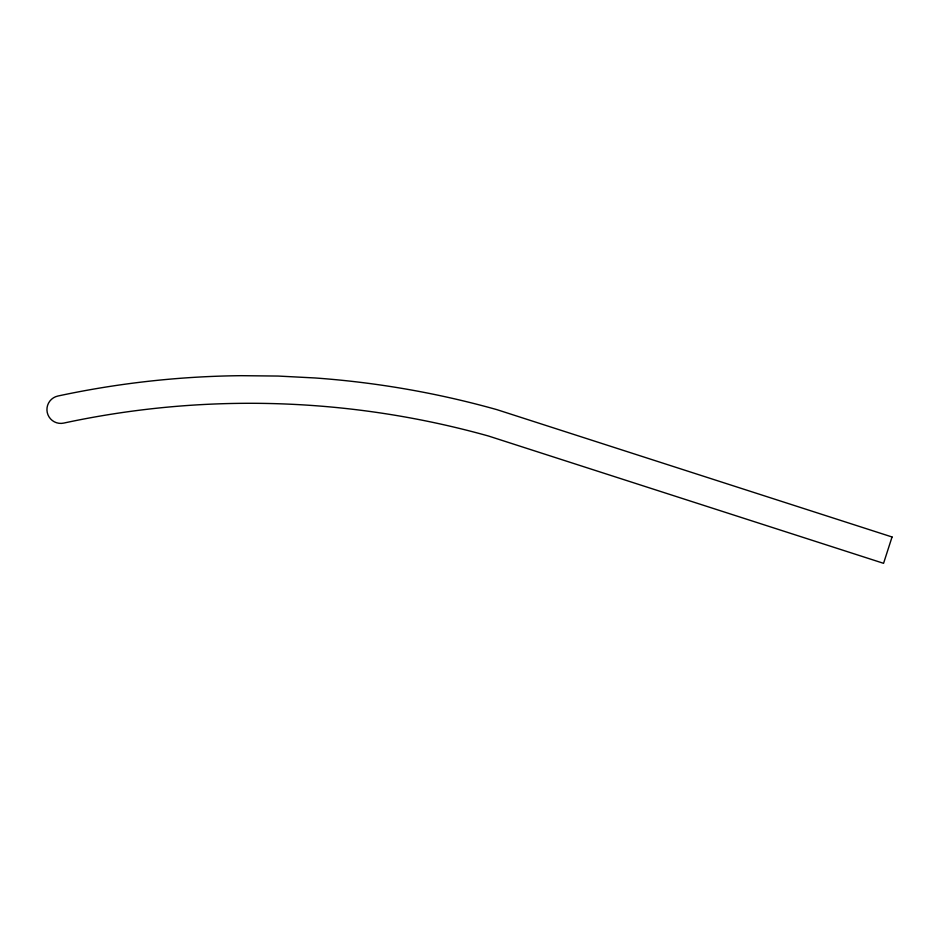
<?xml version="1.0" encoding="UTF-8"?>
<svg xmlns="http://www.w3.org/2000/svg" width="939" height="939" viewBox="0 0 939 939"><rect width="100%" height="100%" fill="white"/><g stroke="black" fill="none" stroke-linecap="round" stroke-linejoin="round"><path stroke-width="1.41" d="M892.05 536.979L883.564 563.318L488.421 436.001A885.735 885.735 0 0 0 63.676 423.102A13.839 13.839 0 0 1 47.243 412.479A13.839 13.839 0 0 1 57.866 396.035A913.964 913.964 0 0 1 241.253 375.682L278.144 376.058L315.128 377.971A913.964 913.964 0 0 1 496.907 409.65L892.05 536.979"/></g></svg>
